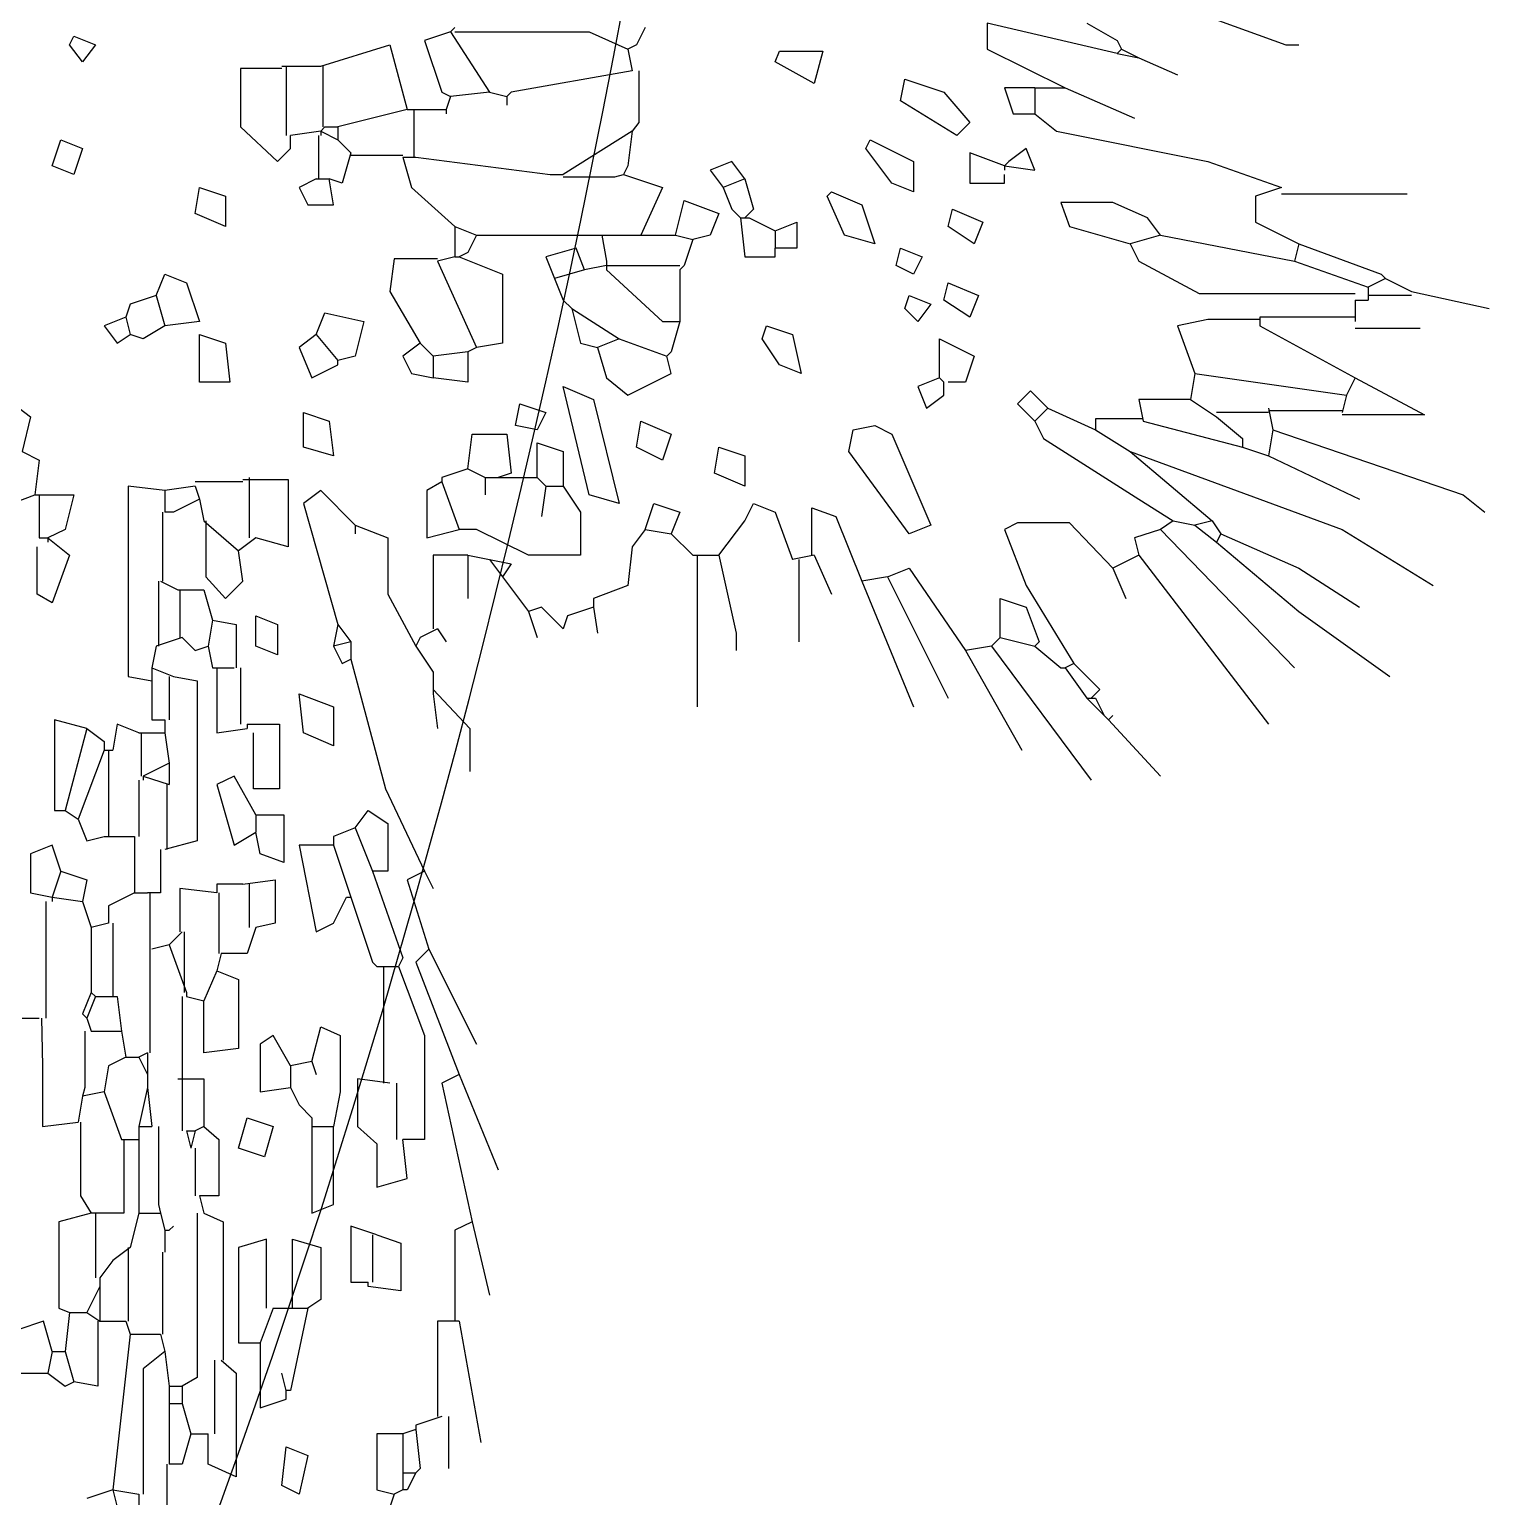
# Model space of a CAD drawing. Header units: millimetres. Extents: x 615730 to 2792744, y 139412 to 597571.
# Drawn here: x 1470918.4 to 1471291.2, y 234046.9 to 234417.1 of the extents above; entities that cross this region are included whole.
import ezdxf

# ---------------------------------------------------------------- set-up
doc = ezdxf.new("R2010")
doc.units = ezdxf.units.MM
doc.header["$MEASUREMENT"] = 0
doc.layers.add('HACH', color=250, linetype='Continuous')
doc.layers.add('NOITHAT', color=144, linetype='Continuous')

# ---------------------------------------------------------------- blocks, each defined once
blk = doc.blocks.new('A$C21B80CA2')
at = {"layer": 'NOITHAT', "linetype": 'Continuous'}
for p, q in [((561.354, 1220.517), (571.181, 1216.968)), ((494.467, 1216.968), (494.742, 1217.513)), ((494.742, 1217.513), (496.107, 1216.968)), ((518.492, 1217.785), (516.854, 1217.24)), ((518.766, 1218.06), (518.492, 1217.785)), ((518.492, 1217.785), (520.951, 1213.964)), ((518.766, 1217.785), (527.229, 1217.785)), ((527.229, 1217.785), (529.686, 1216.693)), ((530.779, 1218.06), (530.231, 1216.968)), ((552.346, 1218.333), (552.346, 1216.693)), ((560.534, 1216.421), (552.346, 1218.333)), ((558.624, 1218.333), (560.534, 1217.24)), ((495.287, 1215.876), (494.467, 1216.968)), ((496.107, 1216.968), (495.287, 1215.876)), ((510.304, 1215.603), (514.67, 1216.968)), ((514.67, 1216.968), (515.762, 1212.871)), ((516.854, 1217.24), (517.947, 1213.964)), ((530.231, 1216.968), (529.686, 1216.693)), ((529.686, 1216.693), (529.959, 1215.328)), ((538.967, 1215.876), (539.241, 1216.558)), ((539.241, 1216.558), (541.971, 1216.558)), ((541.971, 1216.558), (541.426, 1214.511)), ((552.346, 1216.693), (557.26, 1214.236)), ((560.534, 1217.24), (560.809, 1216.693)), ((560.809, 1216.693), (560.534, 1216.421)), ((560.809, 1216.693), (561.901, 1216.148)), ((571.181, 1216.968), (572.001, 1216.968)), ((507.847, 1215.603), (510.304, 1215.603)), ((508.119, 1215.603), (508.119, 1211.234)), ((510.439, 1215.603), (510.439, 1211.779)), ((541.426, 1214.511), (538.967, 1215.876)), ((560.534, 1216.421), (561.901, 1216.148)), ((561.901, 1216.148), (564.358, 1215.056)), ((507.847, 1215.466), (505.252, 1215.466)), ((505.252, 1215.466), (505.252, 1211.779)), ((529.959, 1215.328), (522.316, 1213.964)), ((530.369, 1215.328), (530.369, 1212.054)), ((546.885, 1213.419), (547.157, 1214.784)), ((547.157, 1214.784), (549.614, 1213.964)), ((517.947, 1213.964), (518.492, 1213.691)), ((518.492, 1213.691), (518.219, 1212.871)), ((520.951, 1213.964), (518.492, 1213.691)), ((520.951, 1213.964), (522.041, 1213.691)), ((522.316, 1213.964), (522.041, 1213.691)), ((522.041, 1213.691), (522.041, 1213.146)), ((549.614, 1213.964), (551.254, 1212.054)), ((553.436, 1214.236), (553.983, 1212.599)), ((555.348, 1214.236), (553.436, 1214.236)), ((555.348, 1214.236), (557.26, 1214.236)), ((555.348, 1214.236), (555.348, 1212.599)), ((557.26, 1214.236), (561.626, 1212.327)), ((515.762, 1212.871), (511.396, 1211.779)), ((515.762, 1212.871), (516.035, 1212.871)), ((516.035, 1212.871), (516.31, 1212.871)), ((516.172, 1212.871), (516.172, 1209.87)), ((516.31, 1212.871), (518.219, 1212.871)), ((518.219, 1212.871), (518.219, 1212.599)), ((550.434, 1211.234), (546.885, 1213.419)), ((530.369, 1212.054), (529.959, 1211.507)), ((551.254, 1212.054), (550.434, 1211.234)), ((553.983, 1212.599), (555.348, 1212.599)), ((555.348, 1212.599), (556.712, 1211.507)), ((493.378, 1209.322), (493.923, 1210.962)), ((493.923, 1210.962), (495.287, 1210.415)), ((505.252, 1211.779), (507.572, 1209.597)), ((510.304, 1211.507), (508.392, 1211.234)), ((508.392, 1210.415), (508.392, 1211.234)), ((510.166, 1211.234), (510.166, 1208.505)), ((510.576, 1211.779), (510.304, 1211.507)), ((510.304, 1211.507), (510.304, 1211.234)), ((510.304, 1211.507), (511.396, 1210.962)), ((510.576, 1211.779), (511.396, 1211.779)), ((511.396, 1211.779), (511.396, 1210.962)), ((511.396, 1210.962), (512.213, 1210.142)), ((529.959, 1211.507), (525.59, 1208.777)), ((529.959, 1211.507), (529.686, 1209.322)), ((544.7, 1210.415), (544.973, 1210.962)), ((544.973, 1210.962), (547.704, 1209.597)), ((556.712, 1211.507), (566.267, 1209.597)), ((495.287, 1210.415), (494.742, 1208.777)), ((507.572, 1209.597), (508.392, 1210.415)), ((512.213, 1210.142), (511.668, 1208.23)), ((512.213, 1210.005), (515.49, 1210.005)), ((546.34, 1208.23), (544.7, 1210.415)), ((551.254, 1210.142), (551.254, 1208.23)), ((553.436, 1209.322), (551.254, 1210.142)), ((554.803, 1210.415), (553.71, 1209.597)), ((555.348, 1209.05), (554.803, 1210.415)), ((494.742, 1208.777), (493.378, 1209.322)), ((515.49, 1209.87), (516.31, 1209.87)), ((515.49, 1209.87), (516.035, 1207.958)), ((516.31, 1209.87), (524.773, 1208.777)), ((529.686, 1209.322), (529.414, 1208.777)), ((536.237, 1209.597), (534.873, 1209.05)), ((534.873, 1209.05), (535.692, 1207.958)), ((537.057, 1208.505), (536.237, 1209.597)), ((547.704, 1209.597), (547.704, 1207.685)), ((553.71, 1209.597), (553.436, 1209.322)), ((553.436, 1209.322), (553.436, 1209.05)), ((553.436, 1209.322), (555.348, 1209.05)), ((566.267, 1209.597), (570.909, 1207.958)), ((510.029, 1208.505), (508.939, 1207.958)), ((510.029, 1208.505), (510.848, 1208.505)), ((511.668, 1208.23), (510.848, 1208.505)), ((511.121, 1206.865), (510.848, 1208.505)), ((524.773, 1208.777), (525.59, 1208.777)), ((525.59, 1208.64), (528.867, 1208.64)), ((528.867, 1208.64), (529.414, 1208.777)), ((529.414, 1208.777), (531.871, 1207.958)), ((537.057, 1208.505), (535.692, 1207.958)), ((537.057, 1208.505), (537.602, 1206.593)), ((547.704, 1207.685), (546.34, 1208.23)), ((551.254, 1208.23), (553.436, 1208.23)), ((553.436, 1208.23), (553.436, 1208.777)), ((502.385, 1206.321), (502.658, 1207.958)), ((502.658, 1207.958), (504.298, 1207.413)), ((504.298, 1207.413), (504.298, 1205.501)), ((508.939, 1207.958), (509.484, 1206.865)), ((516.035, 1207.958), (518.766, 1205.501)), ((531.871, 1207.958), (530.504, 1204.956)), ((535.692, 1207.958), (536.237, 1206.593)), ((542.243, 1207.413), (542.516, 1207.685)), ((543.335, 1204.956), (542.243, 1207.413)), ((542.516, 1207.685), (544.428, 1206.865)), ((570.909, 1207.958), (569.272, 1207.413)), ((569.272, 1207.413), (569.272, 1205.773)), ((570.909, 1207.548), (578.827, 1207.548)), ((504.298, 1205.501), (502.385, 1206.321)), ((509.484, 1206.865), (511.121, 1206.865)), ((532.688, 1204.956), (533.235, 1207.14)), ((533.235, 1207.14), (535.417, 1206.321)), ((535.417, 1206.321), (534.873, 1204.956)), ((536.237, 1206.593), (536.785, 1206.048)), ((537.602, 1206.593), (537.057, 1206.048)), ((544.428, 1206.865), (545.248, 1204.409)), ((549.889, 1205.501), (550.161, 1206.593)), ((550.161, 1206.593), (552.071, 1205.773)), ((556.985, 1207.003), (557.532, 1205.501)), ((560.261, 1207.003), (556.985, 1207.003)), ((562.446, 1206.048), (560.261, 1207.003)), ((518.766, 1205.501), (520.131, 1204.956)), ((518.766, 1205.501), (518.766, 1203.591)), ((536.785, 1206.048), (537.057, 1206.048)), ((536.785, 1206.048), (537.057, 1203.591)), ((537.057, 1206.048), (537.329, 1206.048)), ((537.329, 1206.048), (538.967, 1205.228)), ((538.967, 1205.228), (540.334, 1205.773)), ((540.334, 1205.773), (540.334, 1204.136)), ((551.526, 1204.409), (549.889, 1205.501)), ((552.071, 1205.773), (551.526, 1204.409)), ((557.532, 1205.501), (561.354, 1204.409)), ((563.266, 1204.956), (562.446, 1206.048)), ((569.272, 1205.773), (572.001, 1204.409)), ((520.131, 1204.956), (519.584, 1203.864)), ((520.131, 1204.956), (528.047, 1204.956)), ((528.047, 1204.956), (530.504, 1204.956)), ((528.047, 1204.956), (528.322, 1203.316)), ((530.504, 1204.956), (532.688, 1204.956)), ((532.688, 1204.956), (533.78, 1204.683)), ((533.78, 1204.683), (533.235, 1203.044)), ((534.873, 1204.956), (533.78, 1204.683)), ((538.967, 1205.228), (538.967, 1204.136)), ((545.248, 1204.409), (543.335, 1204.956)), ((563.266, 1204.956), (561.354, 1204.409)), ((561.354, 1204.409), (561.901, 1203.316)), ((563.266, 1204.956), (571.729, 1203.316)), ((572.001, 1204.409), (571.729, 1203.316)), ((572.001, 1204.409), (577.187, 1202.499)), ((514.942, 1203.454), (514.67, 1201.407)), ((517.674, 1203.454), (514.942, 1203.454)), ((518.766, 1203.591), (517.674, 1203.316)), ((518.766, 1203.591), (519.039, 1203.591)), ((519.584, 1203.864), (519.039, 1203.591)), ((519.039, 1203.591), (521.768, 1202.499)), ((526.41, 1204.136), (524.498, 1203.591)), ((524.498, 1203.591), (525.045, 1202.224)), ((526.954, 1202.771), (526.41, 1204.136)), ((537.057, 1203.591), (538.967, 1203.591)), ((538.967, 1203.591), (538.967, 1204.136)), ((540.334, 1204.136), (538.967, 1204.136)), ((546.612, 1203.044), (546.885, 1204.136)), ((546.885, 1204.136), (548.249, 1203.591)), ((548.249, 1203.591), (547.704, 1202.499)), ((499.929, 1201.134), (500.476, 1202.499)), ((500.476, 1202.499), (501.841, 1201.952)), ((517.674, 1203.316), (520.131, 1197.858)), ((521.768, 1202.499), (521.768, 1198.13)), ((526.954, 1202.771), (525.045, 1202.224)), ((528.322, 1203.044), (526.954, 1202.771)), ((528.322, 1203.316), (528.322, 1203.044)), ((528.322, 1203.044), (532.961, 1203.044)), ((528.322, 1203.044), (528.322, 1202.771)), ((528.322, 1202.771), (531.871, 1199.495)), ((533.235, 1203.044), (532.961, 1202.771)), ((532.961, 1202.771), (532.961, 1199.495)), ((547.704, 1202.499), (546.612, 1203.044)), ((561.901, 1203.316), (565.723, 1201.269)), ((571.729, 1203.316), (576.367, 1201.679)), ((577.187, 1202.499), (577.46, 1202.224)), ((501.841, 1201.952), (502.658, 1199.495)), ((525.045, 1202.224), (525.59, 1200.859)), ((549.614, 1200.859), (549.889, 1201.952)), ((549.889, 1201.952), (551.798, 1201.134)), ((577.46, 1202.224), (576.367, 1201.679)), ((576.367, 1201.679), (576.367, 1200.859)), ((577.46, 1202.224), (579.099, 1201.407)), ((499.929, 1201.134), (498.291, 1200.587)), ((499.929, 1201.134), (500.476, 1199.222)), ((514.67, 1201.407), (516.582, 1198.13)), ((525.59, 1200.859), (526.137, 1200.315)), ((547.157, 1200.315), (547.429, 1201.134)), ((547.429, 1201.134), (548.797, 1200.587)), ((551.254, 1199.767), (549.614, 1200.859)), ((551.798, 1201.134), (551.254, 1199.767)), ((565.723, 1201.269), (569.544, 1201.269)), ((569.544, 1201.269), (572.001, 1201.269)), ((572.001, 1201.269), (575.55, 1201.269)), ((575.55, 1200.859), (576.367, 1200.859)), ((575.55, 1200.859), (575.55, 1199.495)), ((579.099, 1201.134), (576.367, 1201.134)), ((579.099, 1201.407), (584.013, 1200.315)), ((498.017, 1199.767), (496.652, 1199.222)), ((498.291, 1200.587), (498.017, 1199.767)), ((498.017, 1199.767), (498.291, 1198.675)), ((510.029, 1198.675), (510.576, 1200.042)), ((510.576, 1200.042), (513.033, 1199.495)), ((526.137, 1200.315), (529.139, 1198.403)), ((526.137, 1200.315), (526.682, 1198.13)), ((547.977, 1199.495), (547.157, 1200.315)), ((548.797, 1200.587), (547.977, 1199.495)), ((569.544, 1199.767), (569.544, 1199.222)), ((575.55, 1199.767), (569.544, 1199.767)), ((496.652, 1199.222), (497.472, 1198.13)), ((500.476, 1199.222), (499.109, 1198.403)), ((502.658, 1199.495), (500.476, 1199.222)), ((513.033, 1199.495), (512.486, 1197.31)), ((531.871, 1199.495), (532.961, 1199.495)), ((532.961, 1199.495), (532.416, 1197.585)), ((538.149, 1198.403), (538.422, 1199.222)), ((538.422, 1199.222), (540.059, 1198.675)), ((566.267, 1199.632), (564.358, 1199.222)), ((564.358, 1199.222), (565.448, 1196.218)), ((569.544, 1199.632), (566.267, 1199.632)), ((569.544, 1199.222), (575.55, 1195.946)), ((575.55, 1199.085), (579.644, 1199.085)), ((497.472, 1198.13), (498.291, 1198.675)), ((499.109, 1198.403), (498.291, 1198.675)), ((502.658, 1195.673), (502.658, 1198.675)), ((502.658, 1198.675), (504.298, 1198.13)), ((504.298, 1198.13), (504.57, 1195.673)), ((510.029, 1198.675), (508.939, 1197.858)), ((508.939, 1197.858), (509.756, 1195.946)), ((510.029, 1198.675), (511.396, 1197.038)), ((516.582, 1198.13), (515.49, 1197.31)), ((516.582, 1198.13), (517.402, 1197.31)), ((520.131, 1197.858), (519.584, 1197.585)), ((521.768, 1198.13), (520.131, 1197.858)), ((526.682, 1198.13), (527.774, 1197.858)), ((529.139, 1198.403), (527.774, 1197.858)), ((527.774, 1197.858), (528.322, 1195.946)), ((529.139, 1198.403), (532.143, 1197.31)), ((539.241, 1196.765), (538.149, 1198.403)), ((540.059, 1198.675), (540.606, 1196.218)), ((549.342, 1198.403), (551.526, 1197.31)), ((549.342, 1195.946), (549.342, 1198.403)), ((512.486, 1197.31), (511.396, 1197.038)), ((511.396, 1196.765), (511.396, 1197.038)), ((515.49, 1197.31), (516.035, 1196.218)), ((519.584, 1197.585), (517.402, 1197.31)), ((517.402, 1197.31), (517.402, 1195.946)), ((519.584, 1197.585), (519.584, 1195.673)), ((532.416, 1197.585), (532.143, 1197.31)), ((532.416, 1196.218), (532.143, 1197.31)), ((551.526, 1197.31), (550.979, 1195.673)), ((509.756, 1195.946), (511.396, 1196.765)), ((516.035, 1196.218), (517.402, 1195.946)), ((529.686, 1194.853), (532.416, 1196.218)), ((540.606, 1196.218), (539.241, 1196.765)), ((565.448, 1196.218), (565.175, 1194.581)), ((565.448, 1196.218), (575.003, 1194.853)), ((504.57, 1195.673), (502.658, 1195.673)), ((519.584, 1195.673), (517.402, 1195.946)), ((527.229, 1188.575), (525.59, 1195.401)), ((525.59, 1195.401), (527.502, 1194.581)), ((528.322, 1195.946), (529.686, 1194.853)), ((549.342, 1195.946), (547.977, 1195.401)), ((547.977, 1195.401), (548.522, 1194.036)), ((549.342, 1195.946), (549.614, 1195.673)), ((549.614, 1194.853), (549.614, 1195.673)), ((550.979, 1195.673), (549.889, 1195.673)), ((555.075, 1195.128), (554.255, 1194.309)), ((556.167, 1194.036), (555.075, 1195.128)), ((575.55, 1195.946), (575.003, 1194.853)), ((575.55, 1195.946), (579.917, 1193.626)), ((490.921, 1194.309), (492.011, 1193.489)), ((522.588, 1192.944), (522.86, 1194.309)), ((522.86, 1194.309), (524.498, 1193.761)), ((527.502, 1194.581), (529.139, 1188.03)), ((548.522, 1194.036), (549.614, 1194.853)), ((554.255, 1194.309), (555.348, 1193.216)), ((561.901, 1194.581), (562.173, 1193.216)), ((565.175, 1194.581), (561.901, 1194.581)), ((565.175, 1194.581), (566.815, 1193.489)), ((575.003, 1194.853), (574.73, 1193.761)), ((492.011, 1193.489), (491.466, 1191.304)), ((509.211, 1191.579), (509.211, 1193.761)), ((509.211, 1193.761), (510.848, 1193.216)), ((510.848, 1193.216), (511.121, 1191.032)), ((524.498, 1193.761), (523.953, 1192.671)), ((530.231, 1191.579), (530.504, 1193.216)), ((530.504, 1193.216), (532.416, 1192.396)), ((556.167, 1194.036), (555.348, 1193.216)), ((555.348, 1193.216), (555.892, 1192.124)), ((556.167, 1194.036), (559.169, 1192.671)), ((559.169, 1193.354), (559.169, 1192.671)), ((562.173, 1193.354), (559.169, 1193.354)), ((562.173, 1193.216), (568.452, 1191.579)), ((570.089, 1193.761), (566.815, 1193.761)), ((566.815, 1193.489), (568.452, 1192.124)), ((570.089, 1194.036), (570.364, 1192.671)), ((570.089, 1193.899), (574.73, 1193.899)), ((579.917, 1193.626), (574.73, 1193.626)), ((519.584, 1190.212), (519.859, 1192.396)), ((519.859, 1192.396), (522.041, 1192.396)), ((522.041, 1192.396), (522.316, 1189.94)), ((523.953, 1192.671), (522.588, 1192.944)), ((532.416, 1192.396), (531.871, 1190.759)), ((543.608, 1191.304), (543.883, 1192.671)), ((543.883, 1192.671), (545.248, 1192.944)), ((545.248, 1192.944), (546.34, 1192.396)), ((546.34, 1192.396), (548.797, 1186.665)), ((559.169, 1192.671), (561.354, 1191.304)), ((570.364, 1192.671), (570.089, 1191.032)), ((570.364, 1192.671), (582.376, 1188.575)), ((491.466, 1191.304), (492.558, 1190.759)), ((511.121, 1191.032), (509.211, 1191.579)), ((523.953, 1191.852), (525.59, 1191.304)), ((523.953, 1189.667), (523.953, 1191.852)), ((525.59, 1191.304), (525.59, 1189.122)), ((531.871, 1190.759), (530.231, 1191.579)), ((535.145, 1189.94), (535.417, 1191.579)), ((535.417, 1191.579), (537.057, 1191.032)), ((547.429, 1186.118), (543.608, 1191.304)), ((555.892, 1192.124), (561.901, 1188.302)), ((561.354, 1191.304), (569.544, 1188.302)), ((561.354, 1191.304), (566.54, 1186.938)), ((568.452, 1192.124), (568.452, 1191.579)), ((568.452, 1191.579), (570.089, 1191.032)), ((492.558, 1190.759), (492.285, 1188.575)), ((537.057, 1191.032), (537.057, 1189.122)), ((570.089, 1191.032), (575.823, 1188.302)), ((505.39, 1189.53), (508.254, 1189.53)), ((505.797, 1189.667), (505.797, 1185.846)), ((508.254, 1189.53), (508.254, 1185.298)), ((519.584, 1190.212), (517.947, 1189.667)), ((517.947, 1189.667), (517.947, 1189.395)), ((519.584, 1190.212), (520.676, 1189.667)), ((520.676, 1189.667), (521.496, 1189.667)), ((520.676, 1189.667), (520.676, 1188.575)), ((522.316, 1189.94), (521.496, 1189.667)), ((521.496, 1189.667), (523.953, 1189.667)), ((523.953, 1189.667), (524.498, 1189.122)), ((537.057, 1189.122), (535.145, 1189.94)), ((490.101, 1187.755), (492.285, 1188.575)), ((492.285, 1188.575), (492.558, 1188.575)), ((492.558, 1188.575), (492.558, 1185.846)), ((492.558, 1188.575), (494.742, 1188.575)), ((494.742, 1188.575), (494.195, 1186.39)), ((498.154, 1189.122), (498.154, 1177.11)), ((500.476, 1188.847), (498.154, 1189.122)), ((502.385, 1189.122), (500.476, 1188.847)), ((500.476, 1188.847), (500.476, 1187.483)), ((505.39, 1189.395), (502.385, 1189.395)), ((502.385, 1189.122), (502.658, 1188.302)), ((510.304, 1188.847), (509.211, 1188.03)), ((512.486, 1186.665), (510.304, 1188.847)), ((517.947, 1189.395), (516.992, 1188.847)), ((516.992, 1188.847), (516.992, 1185.846)), ((517.947, 1189.395), (519.039, 1186.39)), ((524.498, 1189.122), (524.225, 1187.21)), ((524.498, 1189.122), (525.59, 1189.122)), ((525.59, 1189.122), (526.682, 1187.483)), ((529.139, 1188.03), (527.229, 1188.575)), ((582.376, 1188.575), (583.741, 1187.483)), ((502.658, 1188.302), (501.021, 1187.483)), ((502.658, 1188.302), (502.933, 1186.938)), ((509.211, 1188.03), (511.396, 1180.384)), ((530.779, 1186.39), (531.323, 1188.03)), ((531.323, 1188.03), (532.961, 1187.483)), ((537.057, 1186.938), (537.602, 1188.03)), ((537.602, 1188.03), (538.967, 1187.483)), ((541.288, 1187.755), (542.791, 1187.21)), ((541.288, 1184.753), (541.288, 1187.755)), ((561.901, 1188.302), (564.083, 1186.938)), ((569.544, 1188.302), (574.73, 1186.39)), ((500.338, 1187.483), (500.338, 1183.116)), ((501.021, 1187.483), (500.476, 1187.483)), ((502.933, 1186.938), (505.115, 1185.026)), ((503.068, 1186.938), (503.068, 1183.389)), ((512.486, 1186.665), (514.535, 1185.846)), ((512.486, 1186.665), (512.486, 1186.118)), ((526.682, 1187.483), (526.682, 1184.753)), ((532.961, 1187.483), (532.416, 1186.118)), ((535.417, 1184.753), (537.057, 1186.938)), ((538.967, 1187.483), (540.059, 1184.481)), ((542.791, 1187.21), (544.428, 1183.116)), ((548.797, 1186.665), (547.429, 1186.118)), ((554.255, 1186.8), (553.436, 1186.39)), ((557.532, 1186.8), (554.255, 1186.8)), ((560.261, 1183.934), (557.532, 1186.8)), ((564.083, 1186.938), (563.266, 1186.39)), ((564.083, 1186.938), (565.448, 1186.665)), ((566.54, 1186.938), (565.448, 1186.665)), ((565.448, 1186.665), (566.815, 1185.573)), ((566.54, 1186.938), (567.087, 1186.118)), ((492.558, 1185.846), (493.103, 1185.846)), ((494.195, 1186.39), (493.103, 1185.846)), ((493.103, 1185.846), (494.467, 1184.753)), ((493.103, 1185.846), (493.103, 1185.573)), ((506.207, 1185.846), (505.115, 1185.026)), ((508.254, 1185.298), (506.207, 1185.846)), ((514.535, 1185.846), (514.535, 1182.296)), ((516.992, 1185.846), (519.039, 1186.39)), ((520.131, 1186.39), (519.039, 1186.39)), ((523.408, 1184.753), (520.131, 1186.39)), ((530.779, 1186.39), (529.959, 1185.298)), ((530.779, 1186.39), (532.416, 1186.118)), ((532.416, 1186.118), (533.78, 1184.753)), ((553.436, 1186.39), (554.803, 1182.841)), ((563.266, 1186.39), (561.626, 1185.846)), ((561.626, 1185.846), (561.901, 1184.753)), ((563.266, 1186.39), (571.729, 1177.655)), ((567.087, 1186.118), (566.815, 1185.573)), ((567.087, 1186.118), (572.001, 1183.934)), ((574.73, 1186.39), (580.464, 1182.841)), ((492.42, 1182.296), (492.42, 1185.298)), ((505.39, 1183.116), (505.115, 1185.026)), ((529.959, 1185.298), (529.686, 1182.841)), ((566.815, 1185.573), (572.001, 1181.204)), ((494.467, 1184.753), (493.378, 1181.749)), ((517.402, 1184.753), (517.402, 1180.112)), ((519.584, 1184.753), (517.402, 1184.753)), ((519.584, 1184.753), (520.951, 1184.481)), ((519.584, 1184.753), (519.584, 1182.024)), ((520.951, 1184.481), (521.768, 1183.389)), ((520.951, 1184.481), (522.316, 1184.208)), ((522.316, 1184.208), (521.768, 1183.389)), ((526.682, 1184.753), (523.408, 1184.753)), ((533.78, 1184.753), (535.417, 1184.753)), ((534.053, 1184.753), (534.053, 1175.198)), ((535.417, 1184.753), (536.51, 1179.84)), ((541.426, 1184.753), (540.059, 1184.481)), ((540.469, 1184.481), (540.469, 1179.292)), ((541.426, 1184.753), (542.516, 1182.296)), ((546.065, 1183.389), (547.429, 1183.934)), ((547.429, 1183.934), (550.979, 1178.747)), ((561.901, 1184.753), (560.261, 1183.934)), ((560.261, 1183.934), (561.081, 1182.024)), ((561.901, 1184.753), (570.089, 1174.106)), ((572.001, 1183.934), (575.823, 1181.477)), ((500.066, 1183.116), (500.066, 1179.02)), ((500.201, 1183.116), (501.293, 1182.569)), ((503.068, 1183.389), (504.298, 1182.024)), ((504.298, 1182.024), (505.39, 1183.116)), ((521.768, 1183.389), (523.408, 1181.204)), ((546.065, 1183.389), (544.428, 1183.116)), ((544.428, 1183.116), (547.704, 1175.198)), ((546.065, 1183.389), (549.889, 1175.743)), ((493.378, 1181.749), (492.42, 1182.296)), ((501.293, 1182.569), (502.933, 1182.569)), ((501.431, 1182.569), (501.431, 1179.567)), ((502.933, 1182.569), (503.478, 1180.659)), ((514.535, 1182.296), (516.31, 1179.02)), ((529.686, 1182.841), (527.502, 1182.024)), ((527.502, 1182.024), (527.502, 1181.477)), ((553.163, 1182.024), (554.803, 1181.477)), ((553.163, 1179.567), (553.163, 1182.024)), ((554.803, 1182.841), (557.804, 1177.928)), ((524.225, 1181.477), (523.408, 1181.204)), ((523.408, 1181.204), (523.953, 1179.567)), ((525.59, 1180.112), (524.225, 1181.477)), ((527.502, 1181.477), (525.865, 1180.932)), ((527.502, 1181.477), (527.774, 1179.84)), ((554.803, 1181.477), (555.62, 1179.292)), ((572.001, 1181.204), (577.735, 1177.11)), ((503.478, 1180.659), (503.205, 1179.02)), ((503.478, 1180.659), (504.98, 1180.384)), ((504.98, 1180.384), (504.98, 1177.655)), ((506.207, 1180.932), (507.572, 1180.384)), ((506.207, 1179.02), (506.207, 1180.932)), ((507.572, 1180.384), (507.572, 1178.475)), ((511.396, 1180.384), (511.121, 1179.02)), ((511.396, 1180.384), (512.213, 1179.292)), ((525.865, 1180.932), (525.59, 1180.112)), ((501.566, 1179.567), (499.929, 1179.02)), ((501.566, 1179.567), (502.385, 1178.747)), ((512.213, 1179.292), (511.121, 1179.02)), ((512.213, 1179.292), (512.213, 1178.2)), ((516.582, 1179.567), (516.31, 1179.02)), ((517.674, 1180.112), (516.582, 1179.567)), ((517.674, 1180.112), (518.219, 1179.292)), ((536.51, 1179.84), (536.51, 1178.747)), ((553.163, 1179.567), (552.618, 1179.02)), ((553.163, 1179.567), (555.348, 1179.02)), ((555.62, 1179.292), (555.348, 1179.02)), ((499.929, 1179.02), (499.656, 1177.655)), ((502.385, 1178.747), (503.205, 1179.02)), ((503.205, 1179.02), (503.478, 1177.655)), ((507.572, 1178.475), (506.207, 1179.02)), ((511.121, 1179.02), (511.668, 1177.928)), ((516.31, 1179.02), (517.402, 1177.383)), ((552.618, 1179.02), (550.979, 1178.747)), ((550.979, 1178.747), (554.528, 1172.469)), ((552.618, 1179.02), (558.897, 1170.557)), ((555.348, 1179.02), (556.985, 1177.655)), ((499.656, 1177.655), (501.021, 1177.11)), ((499.656, 1177.655), (499.656, 1176.835)), ((503.478, 1177.655), (504.842, 1177.655)), ((503.75, 1177.655), (503.75, 1173.561)), ((505.252, 1177.655), (505.252, 1174.106)), ((511.668, 1177.928), (512.213, 1178.2)), ((512.213, 1178.2), (514.398, 1170.012)), ((517.402, 1177.383), (517.402, 1176.29)), ((517.402, 1177.383), (517.402, 1176.29)), ((556.985, 1177.655), (557.26, 1177.655)), ((557.804, 1177.928), (557.26, 1177.655)), ((557.26, 1177.655), (558.624, 1175.743)), ((557.804, 1177.928), (559.442, 1176.29)), ((498.154, 1177.11), (499.656, 1176.835)), ((499.656, 1176.835), (499.656, 1174.378)), ((500.748, 1177.11), (500.748, 1174.378)), ((501.021, 1177.11), (502.523, 1176.835)), ((502.523, 1176.835), (502.523, 1166.735)), ((509.211, 1173.561), (508.939, 1176.018)), ((508.939, 1176.018), (511.121, 1175.198)), ((517.402, 1176.29), (517.402, 1176.018)), ((517.402, 1176.29), (519.721, 1173.834)), ((517.402, 1176.018), (517.674, 1173.834)), ((558.624, 1175.743), (558.897, 1175.743)), ((558.624, 1175.743), (559.716, 1174.653)), ((559.442, 1176.29), (558.897, 1175.743)), ((558.897, 1175.743), (559.169, 1175.743)), ((559.169, 1175.743), (559.716, 1174.653)), ((511.121, 1175.198), (511.121, 1172.741)), ((559.716, 1174.653), (559.989, 1174.378)), ((559.989, 1174.378), (560.261, 1174.653)), ((493.513, 1174.378), (493.513, 1168.647)), ((495.56, 1173.834), (493.513, 1174.378)), ((495.56, 1173.834), (494.195, 1168.647)), ((495.56, 1173.834), (496.652, 1173.014)), ((497.472, 1174.106), (497.199, 1172.469)), ((498.836, 1173.561), (497.472, 1174.106)), ((499.656, 1174.378), (500.476, 1174.378)), ((500.476, 1174.378), (500.476, 1173.561)), ((503.75, 1173.561), (505.662, 1173.834)), ((505.662, 1174.106), (507.709, 1174.106)), ((505.662, 1174.106), (505.662, 1173.834)), ((507.709, 1174.106), (507.709, 1170.012)), ((519.721, 1173.834), (519.721, 1171.104)), ((559.989, 1174.378), (563.266, 1170.829)), ((496.652, 1173.014), (496.652, 1172.469)), ((498.836, 1173.561), (500.476, 1173.561)), ((498.974, 1173.561), (498.974, 1170.829)), ((500.476, 1173.561), (500.748, 1171.649)), ((506.072, 1170.012), (506.072, 1173.561)), ((511.121, 1172.741), (509.211, 1173.561)), ((496.652, 1172.469), (495.015, 1168.1)), ((496.652, 1172.469), (497.199, 1172.469)), ((496.927, 1172.469), (496.927, 1167.008)), ((500.748, 1171.649), (499.109, 1170.829)), ((499.109, 1170.829), (499.109, 1170.557)), ((499.109, 1170.829), (500.748, 1170.284)), ((500.748, 1171.649), (500.748, 1170.284)), ((504.842, 1170.829), (503.75, 1170.284)), ((506.207, 1168.372), (504.842, 1170.829)), ((498.836, 1170.557), (498.836, 1167.008)), ((500.611, 1170.284), (500.611, 1166.19)), ((503.75, 1170.284), (504.842, 1166.463)), ((507.709, 1170.012), (506.072, 1170.012)), ((514.398, 1170.012), (516.854, 1164.823)), ((493.513, 1168.647), (494.195, 1168.647)), ((494.195, 1168.647), (495.015, 1168.1)), ((495.015, 1168.1), (495.56, 1166.735)), ((506.207, 1168.372), (507.982, 1168.372)), ((506.207, 1168.372), (506.207, 1167.28)), ((507.982, 1168.372), (507.982, 1165.371)), ((512.486, 1167.555), (513.305, 1168.647)), ((513.305, 1168.647), (514.535, 1167.827)), ((504.842, 1166.463), (506.207, 1167.28)), ((506.479, 1165.915), (506.207, 1167.28)), ((512.486, 1167.555), (511.121, 1167.008)), ((512.486, 1167.555), (513.578, 1164.823)), ((514.535, 1167.827), (514.535, 1164.823)), ((493.378, 1166.463), (492.011, 1165.915)), ((493.923, 1164.823), (493.378, 1166.463)), ((495.56, 1166.735), (496.652, 1167.008)), ((496.652, 1167.008), (498.564, 1167.008)), ((498.564, 1167.008), (498.564, 1163.459)), ((500.201, 1166.19), (500.201, 1163.459)), ((502.523, 1166.735), (500.476, 1166.19)), ((508.939, 1166.463), (510.029, 1161.002)), ((511.121, 1166.463), (508.939, 1166.463)), ((511.121, 1167.008), (511.121, 1166.463)), ((511.121, 1166.463), (512.213, 1163.186)), ((492.011, 1165.915), (492.011, 1163.459)), ((507.982, 1165.371), (506.479, 1165.915)), ((493.923, 1164.823), (493.378, 1163.186)), ((493.923, 1164.823), (495.56, 1164.278)), ((495.56, 1164.278), (495.287, 1162.914)), ((505.39, 1164.006), (507.437, 1164.278)), ((507.437, 1164.278), (507.437, 1161.549)), ((514.535, 1164.823), (513.578, 1164.823)), ((513.578, 1164.823), (515.49, 1159.365)), ((516.854, 1164.823), (515.762, 1164.278)), ((515.762, 1164.278), (517.127, 1159.909)), ((516.854, 1164.823), (517.402, 1163.733)), ((492.011, 1163.459), (493.378, 1163.186)), ((498.564, 1163.459), (496.927, 1162.641)), ((498.564, 1163.459), (499.384, 1163.459)), ((500.201, 1163.459), (499.384, 1163.459)), ((499.519, 1163.459), (499.519, 1159.909)), ((501.431, 1163.733), (501.431, 1161.002)), ((503.75, 1163.459), (501.431, 1163.733)), ((503.75, 1164.006), (503.75, 1163.459)), ((505.39, 1164.006), (503.75, 1164.006)), ((503.888, 1163.459), (503.888, 1159.637)), ((505.797, 1164.006), (505.797, 1161.274)), ((492.968, 1162.914), (492.968, 1155.543)), ((493.378, 1163.186), (493.378, 1162.914)), ((493.378, 1163.186), (495.287, 1162.914)), ((495.287, 1162.914), (495.835, 1161.274)), ((496.927, 1162.641), (496.927, 1161.549)), ((511.121, 1161.549), (511.941, 1163.186)), ((511.941, 1163.186), (512.213, 1163.186)), ((512.213, 1163.186), (513.578, 1159.092)), ((496.927, 1161.549), (495.835, 1161.274)), ((497.199, 1161.549), (497.199, 1156.908)), ((507.437, 1161.549), (506.207, 1161.274)), ((510.029, 1161.002), (511.121, 1161.549)), ((495.835, 1161.274), (495.835, 1157.18)), ((501.566, 1161.002), (500.748, 1160.184)), ((501.703, 1161.002), (501.703, 1157.18)), ((506.207, 1161.274), (505.662, 1159.637)), ((499.519, 1159.909), (499.519, 1153.359)), ((500.748, 1160.184), (499.656, 1159.909)), ((500.748, 1160.184), (501.841, 1157.18)), ((504.023, 1159.637), (503.75, 1158.545)), ((505.662, 1159.637), (504.023, 1159.637)), ((517.127, 1159.909), (516.31, 1159.092)), ((517.127, 1159.909), (520.131, 1153.903)), ((513.578, 1159.092), (513.853, 1158.817)), ((513.853, 1158.817), (515.217, 1158.817)), ((514.26, 1158.817), (514.26, 1151.446)), ((515.49, 1159.365), (515.217, 1158.817)), ((515.217, 1158.817), (516.854, 1154.451)), ((516.31, 1159.092), (519.039, 1151.994)), ((503.75, 1158.545), (502.933, 1156.635)), ((503.75, 1158.545), (505.115, 1158)), ((505.115, 1158), (505.115, 1153.631)), ((495.835, 1157.18), (495.287, 1155.815)), ((496.107, 1156.908), (495.56, 1155.543)), ((495.835, 1157.18), (496.107, 1156.908)), ((496.107, 1156.908), (497.472, 1156.908)), ((497.472, 1156.908), (497.744, 1154.723)), ((501.566, 1156.908), (501.566, 1151.721)), ((501.841, 1157.18), (501.841, 1156.908)), ((501.841, 1156.908), (502.933, 1156.635)), ((502.933, 1153.359), (502.933, 1156.635)), ((491.466, 1155.543), (492.558, 1155.543)), ((492.695, 1155.543), (492.763, 1152.539)), ((495.287, 1155.815), (495.56, 1155.543)), ((495.56, 1155.543), (495.835, 1154.723)), ((509.756, 1152.811), (510.304, 1154.996)), ((510.304, 1154.996), (511.531, 1154.451)), ((495.425, 1154.723), (495.425, 1151.174)), ((495.835, 1154.723), (497.744, 1154.723)), ((497.744, 1154.723), (498.017, 1153.086)), ((507.299, 1154.451), (506.479, 1153.903)), ((508.392, 1152.539), (507.299, 1154.451)), ((511.531, 1154.451), (511.531, 1150.902)), ((516.854, 1154.451), (516.854, 1147.897)), ((498.017, 1153.086), (496.927, 1152.539)), ((498.017, 1153.086), (498.836, 1153.086)), ((499.384, 1153.359), (498.836, 1153.086)), ((498.836, 1153.086), (499.384, 1151.994)), ((499.384, 1153.359), (499.384, 1151.994)), ((505.115, 1153.631), (502.933, 1153.359)), ((506.479, 1153.903), (506.479, 1150.902)), ((492.763, 1152.539), (492.763, 1148.717)), ((496.927, 1152.539), (496.652, 1150.902)), ((509.756, 1152.811), (508.392, 1152.539)), ((508.392, 1152.539), (508.392, 1151.174)), ((509.756, 1152.811), (510.029, 1151.994)), ((499.384, 1151.994), (499.384, 1151.174)), ((501.293, 1151.721), (502.933, 1151.721)), ((501.566, 1151.721), (501.566, 1148.445)), ((502.933, 1151.721), (502.933, 1148.717)), ((512.623, 1151.721), (512.623, 1148.717)), ((514.67, 1151.446), (512.623, 1151.721)), ((515.08, 1151.446), (515.08, 1147.897)), ((519.039, 1151.994), (517.947, 1151.446)), ((517.947, 1151.446), (519.859, 1142.711)), ((519.039, 1151.994), (521.496, 1145.988)), ((495.287, 1150.629), (495.015, 1148.99)), ((495.425, 1151.174), (495.287, 1150.629)), ((496.652, 1150.902), (495.287, 1150.629)), ((496.652, 1150.902), (497.744, 1147.897)), ((499.384, 1151.174), (498.836, 1148.717)), ((499.384, 1151.174), (499.656, 1148.717)), ((506.479, 1150.902), (508.392, 1151.174)), ((508.392, 1151.174), (508.939, 1150.082)), ((511.531, 1150.902), (511.121, 1148.717)), ((508.939, 1150.082), (509.756, 1149.262)), ((492.763, 1148.717), (495.015, 1148.99)), ((495.152, 1148.99), (495.152, 1144.348)), ((498.836, 1148.717), (499.656, 1148.717)), ((498.836, 1148.717), (498.836, 1147.897)), ((500.066, 1148.717), (500.066, 1143.803)), ((501.841, 1148.445), (502.385, 1148.445)), ((501.841, 1148.445), (502.113, 1147.352)), ((502.385, 1148.445), (502.113, 1147.352)), ((502.933, 1148.717), (502.385, 1148.445)), ((502.933, 1148.717), (503.888, 1147.897)), ((505.115, 1147.352), (505.662, 1149.262)), ((505.662, 1149.262), (507.299, 1148.717)), ((507.299, 1148.717), (506.754, 1146.805)), ((509.756, 1149.262), (509.756, 1148.717)), ((509.756, 1148.717), (511.121, 1148.717)), ((509.756, 1148.717), (509.756, 1143.258)), ((511.121, 1143.803), (511.121, 1148.717)), ((512.623, 1148.717), (513.853, 1147.625)), ((497.744, 1147.897), (498.836, 1147.897)), ((497.882, 1147.897), (497.882, 1143.258)), ((498.836, 1147.897), (498.836, 1143.258)), ((503.888, 1147.897), (503.888, 1144.348)), ((513.853, 1147.625), (513.853, 1144.896)), ((516.854, 1147.897), (515.49, 1147.897)), ((515.762, 1145.44), (515.49, 1147.897)), ((502.385, 1147.352), (502.385, 1144.348)), ((506.754, 1146.805), (505.115, 1147.352)), ((513.853, 1144.896), (515.762, 1145.44)), ((495.152, 1144.348), (495.835, 1143.258)), ((500.066, 1143.803), (500.201, 1143.258)), ((502.658, 1144.348), (502.933, 1143.258)), ((503.888, 1144.348), (502.658, 1144.348)), ((509.756, 1143.258), (511.121, 1143.803)), ((495.835, 1143.258), (493.785, 1142.711)), ((497.882, 1143.258), (495.835, 1143.258)), ((496.107, 1143.258), (496.107, 1139.162)), ((498.836, 1143.258), (498.291, 1141.074)), ((498.836, 1143.258), (500.201, 1143.258)), ((500.201, 1143.258), (500.476, 1142.166)), ((502.523, 1143.258), (502.523, 1132.884)), ((502.933, 1143.258), (504.16, 1142.711)), ((493.785, 1142.711), (493.785, 1137.25)), ((500.476, 1142.166), (500.748, 1142.166)), ((500.476, 1142.166), (500.476, 1140.799)), ((500.476, 1142.166), (500.476, 1140.799)), ((500.748, 1142.166), (501.021, 1142.439)), ((504.16, 1142.711), (504.16, 1133.976)), ((512.213, 1142.439), (512.213, 1138.89)), ((513.853, 1141.891), (512.213, 1142.439)), ((519.859, 1142.711), (518.766, 1142.166)), ((518.766, 1142.166), (518.766, 1136.433)), ((519.859, 1142.711), (520.951, 1138.07)), ((498.291, 1141.074), (497.199, 1140.254)), ((498.154, 1141.074), (498.154, 1136.433)), ((506.889, 1141.619), (505.115, 1141.074)), ((505.115, 1141.074), (505.115, 1135.068)), ((506.889, 1137.25), (506.889, 1141.619)), ((508.529, 1141.619), (510.304, 1141.074)), ((508.529, 1137.25), (508.529, 1141.619)), ((510.304, 1141.074), (510.304, 1137.797)), ((513.578, 1141.891), (513.578, 1138.89)), ((513.853, 1141.891), (515.352, 1141.346)), ((515.352, 1141.346), (515.352, 1138.342)), ((497.199, 1140.254), (496.379, 1139.162)), ((500.338, 1140.799), (500.338, 1135.613)), ((496.379, 1139.162), (496.379, 1138.617)), ((496.379, 1138.617), (495.56, 1136.978)), ((496.379, 1138.617), (496.379, 1136.433)), ((512.213, 1138.89), (513.305, 1138.89)), ((513.305, 1138.617), (513.305, 1138.89)), ((515.352, 1138.342), (513.305, 1138.617)), ((493.785, 1137.25), (494.467, 1136.978)), ((507.299, 1137.25), (506.479, 1135.068)), ((507.299, 1137.25), (508.119, 1137.25)), ((508.119, 1137.25), (509.484, 1137.25)), ((509.484, 1137.25), (508.392, 1132.064)), ((510.304, 1137.797), (509.484, 1137.25)), ((492.83, 1136.433), (491.193, 1135.885)), ((493.378, 1134.521), (492.83, 1136.433)), ((494.467, 1136.978), (494.195, 1134.521)), ((494.467, 1136.978), (495.56, 1136.978)), ((495.56, 1136.978), (496.379, 1136.433)), ((496.242, 1136.433), (496.242, 1132.336)), ((496.379, 1136.433), (498.017, 1136.433)), ((498.017, 1136.433), (498.291, 1135.613)), ((517.674, 1136.433), (517.674, 1130.427)), ((519.039, 1136.433), (517.674, 1136.433)), ((519.039, 1136.433), (520.404, 1128.787)), ((498.291, 1135.613), (497.199, 1125.785)), ((498.291, 1135.613), (500.201, 1135.613)), ((500.201, 1135.613), (500.476, 1134.521)), ((493.378, 1134.521), (493.103, 1133.156)), ((493.378, 1134.521), (494.195, 1134.521)), ((494.195, 1134.521), (494.742, 1132.611)), ((500.476, 1134.521), (499.109, 1133.428)), ((500.476, 1134.521), (500.748, 1132.336)), ((505.115, 1135.068), (506.479, 1135.068)), ((506.479, 1135.068), (506.479, 1130.971)), ((503.615, 1133.976), (503.615, 1129.334)), ((504.023, 1133.976), (504.98, 1133.156)), ((491.193, 1133.156), (493.103, 1133.156)), ((493.103, 1133.156), (494.195, 1132.336)), ((494.195, 1132.336), (494.742, 1132.611)), ((496.242, 1132.336), (494.742, 1132.611)), ((499.109, 1133.428), (499.109, 1125.513)), ((502.523, 1132.884), (501.566, 1132.336)), ((504.98, 1133.156), (504.98, 1126.605)), ((508.119, 1132.064), (507.847, 1133.156)), ((500.748, 1132.336), (501.566, 1132.336)), ((500.748, 1132.336), (500.748, 1131.246)), ((501.566, 1132.336), (501.566, 1131.246)), ((508.119, 1131.519), (508.119, 1132.064)), ((508.392, 1132.064), (508.119, 1132.064)), ((500.748, 1131.246), (501.566, 1131.246)), ((500.748, 1131.246), (500.748, 1127.422)), ((501.566, 1131.246), (502.113, 1129.334)), ((506.479, 1130.971), (508.119, 1131.519)), ((517.947, 1130.427), (516.31, 1129.879)), ((516.31, 1129.879), (516.31, 1129.607)), ((518.357, 1130.427), (518.357, 1127.15)), ((502.113, 1129.334), (501.566, 1127.422)), ((502.113, 1129.334), (503.205, 1129.334)), ((503.205, 1127.422), (503.205, 1129.334)), ((513.853, 1129.334), (513.853, 1125.785)), ((515.49, 1129.334), (513.853, 1129.334)), ((516.31, 1129.607), (515.49, 1129.334)), ((515.49, 1129.334), (515.49, 1126.877)), ((516.31, 1129.607), (516.582, 1127.15)), ((507.847, 1126.058), (508.119, 1128.515)), ((508.119, 1128.515), (509.484, 1127.97)), ((509.484, 1127.97), (508.939, 1125.513)), ((500.611, 1127.422), (500.611, 1124.148)), ((501.566, 1127.422), (500.748, 1127.422)), ((504.98, 1126.605), (503.205, 1127.422)), ((516.582, 1127.15), (516.31, 1126.877)), ((508.939, 1125.513), (507.847, 1126.058)), ((515.49, 1126.877), (516.31, 1126.877)), ((515.49, 1126.877), (515.49, 1125.785)), ((516.31, 1126.877), (515.762, 1125.785)), ((497.199, 1125.785), (495.56, 1125.24)), ((497.199, 1125.785), (498.836, 1125.513)), ((497.199, 1125.785), (497.472, 1124.693)), ((498.836, 1125.513), (498.836, 1124.693)), ((513.853, 1125.785), (514.942, 1125.513)), ((514.942, 1125.513), (514.398, 1123.873)), ((515.49, 1125.785), (514.942, 1125.513)), ((515.762, 1125.785), (515.49, 1125.785))]:
    blk.add_line(p, q, dxfattribs=at)
at = {"layer": 'NOITHAT'}
for ratio, end_param in [(0.512382, 8.508498), (0.768573, 8.827198)]:
    blk.add_ellipse((336.293, 1357.002), major_axis=(0, 401.183), ratio=ratio, start_param=3.739173, end_param=end_param, dxfattribs=at)

msp = doc.modelspace()

# ---------------------------------------------------------------- hatches: boundary and pattern name
at = {"layer": 'HACH'}
h = msp.add_hatch(dxfattribs=at)
h.set_pattern_fill('NET', color=256, scale=4800, style=0)
h.set_pattern_definition([(0, (600767.4, -1315.2), (1e-13, 600), []), (90, (600767.4, -1315.2), (-600, 2e-13), [])])
h.paths.add_polyline_path([(1468484.22, 229879.43), (1472964.29, 229879.43), (1472964.29, 233139.36, 0.02096), (1472865.69, 233134.82, -1.91883), (1472859.23, 233163.69, -0.108755), (1472943.01, 233178, 0.002445), (1472964.29, 233177.77), (1472964.29, 237079.34), (1468484.22, 237079.34)])
h.paths.add_polyline_path([(1476084.28, 229879.43), (1476484.22, 229879.43), (1476484.22, 237079.34), (1476084.28, 237079.34)])
h.paths.add_polyline_path([(1480884.22, 237079.39), (1480404.28, 237079.38), (1480404.28, 229879.43), (1480884.22, 229879.43)])
h.paths.add_polyline_path([(1476884.22, 229879.43), (1477284.28, 229879.43), (1477284.28, 233139.36, 0.02096), (1477185.68, 233134.82, -1.91883), (1477179.22, 233163.69, -0.108755), (1477263, 233178, 0.002445), (1477284.28, 233177.77), (1477284.28, 237079.34), (1476884.22, 237079.34)])

# ---------------------------------------------------------------- block references
at = {"layer": 'NOITHAT', "xscale": 4, "yscale": 4, "zscale": 4}
msp.add_blockref('A$C21B80CA2', (1468950.59, 229545.43), dxfattribs=at)

doc.saveas('drawing.dxf')
